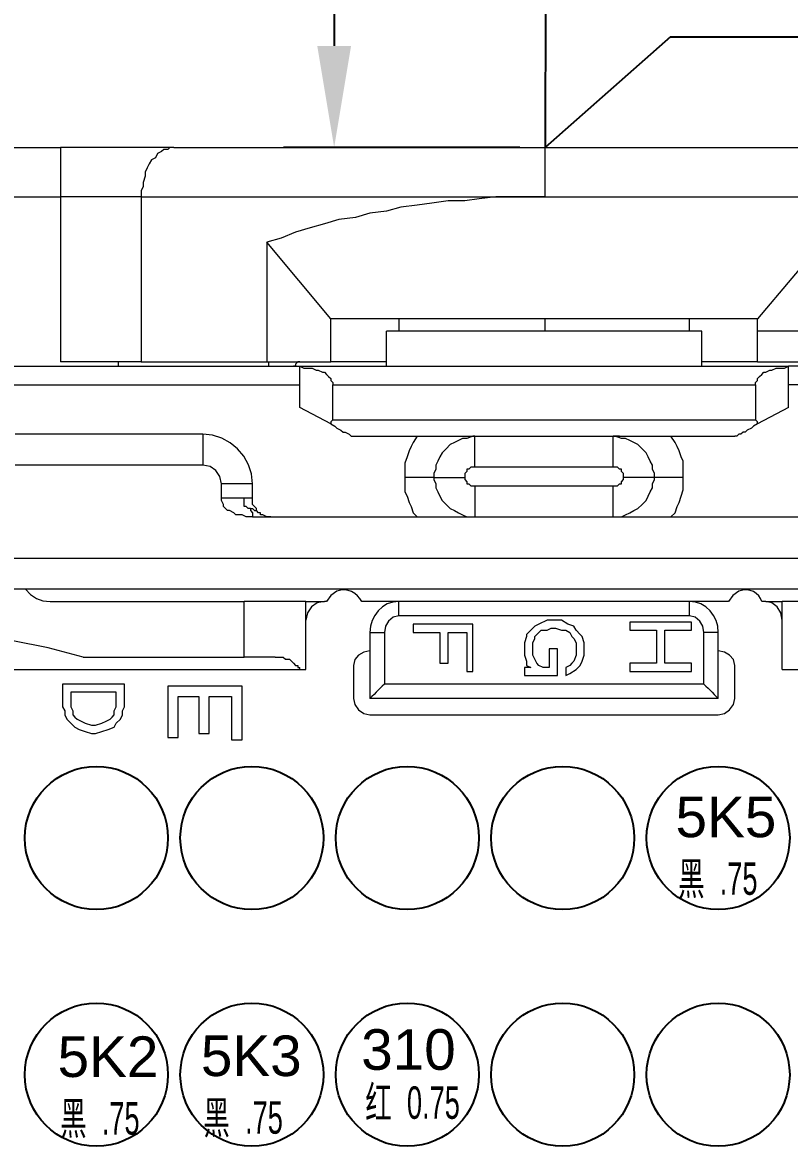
# Model space of a CAD drawing. Header units: millimetres. Extents: x 1762 to 3573, y 2019 to 2959.
# Drawn here: x 2890.48 to 2909.39, y 2476 to 2503.72 of the extents above; entities that cross this region are included whole.
import ezdxf

# ---------------------------------------------------------------- set-up
doc = ezdxf.new("R2010")
doc.units = ezdxf.units.MM
doc.layers.add('AM60', color=3, linetype='Continuous', lineweight=25)
doc.layers.add('AM_6', color=3, linetype='Continuous', lineweight=25)
doc.layers.add('线色线径', color=1, linetype='Continuous')
doc.styles.get("Standard").update_dxf_attribs({"font": 'arial.ttf'})
doc.dimstyles.new('ISO-25', dxfattribs={"dimtxt": 2.5, "dimasz": 2.5, "dimexe": 1.25, "dimexo": 0.625, "dimtad": 1, "dimtxsty": 'Standard', "dimcen": 2.5, "dimadec": 0, "dimazin": 0, "dimtfac": 1, "dimtmove": 0, "dimatfit": 3, "dimfxl": 1, "dimarcsym": 0})

# ---------------------------------------------------------------- blocks, each defined once
blk = doc.blocks.new('*U13')
blk.add_circle((0, 0), 2.117)
blk = doc.blocks.new('*U14')
at = {"layer": 'AM_6', "color": 0, "linetype": 'ByBlock', "lineweight": -2, "transparency": 16777216}
for p in [(0, 21), (4.6, 21), (9.2, 21), (13.8, 21), (18.4, 21), (23, 21), (27.6, 21), (32.2, 21), (36.8, 21), (41.4, 21), (0, 14), (4.6, 14), (9.2, 14), (13.8, 14), (18.4, 14), (23, 14), (27.6, 14), (32.2, 14), (36.8, 14), (41.4, 14), (0, 7), (4.6, 7), (9.2, 7), (13.8, 7), (18.4, 7), (23, 7), (27.6, 7), (32.2, 7), (36.8, 7), (41.4, 7), (0, 0), (4.6, 0), (9.2, 0), (13.8, 0), (18.4, 0), (23, 0), (27.6, 0), (32.2, 0), (36.8, 0), (41.4, 0)]:
    blk.add_blockref('*U13', p, dxfattribs=at)
blk = doc.blocks.new('A$C7FD7605A')
at = {"layer": 'AM_6', "lineweight": 9}
for points in [[(20.932, 62.876), (25.874, 62.876)], [(29.23, 62.876), (28.986, 62.876), (28.804, 62.876), (28.56, 62.876), (28.316, 62.876), (28.072, 62.876), (27.828, 62.876), (27.523, 62.876), (27.28, 62.876), (26.971, 62.876), (26.727, 62.876), (26.422, 62.876), (26.178, 62.876), (25.874, 62.876)], [(29.23, 62.876), (29.596, 62.876), (29.962, 62.876), (30.389, 62.876), (30.815, 62.876), (31.185, 62.876), (31.612, 62.876), (32.038, 62.876), (32.526, 62.876), (32.953, 62.876), (33.379, 62.876), (33.867, 62.876), (34.355, 62.876), (34.785, 62.876), (35.273, 62.876), (35.761, 62.876), (36.248, 62.876), (36.736, 62.876), (37.224, 62.876), (37.711, 62.876), (38.199, 62.876), (38.691, 62.876), (39.178, 62.876), (39.666, 62.876), (40.215, 62.876)], [(40.215, 62.876), (57.912, 62.876)], [(40.215, 61.413), (39.727, 61.413), (39.239, 61.413), (38.751, 61.413), (38.26, 61.352), (37.833, 61.291), (37.346, 61.291), (36.858, 61.231), (36.431, 61.17), (35.944, 61.109), (35.517, 60.987), (35.029, 60.926), (34.599, 60.8), (34.111, 60.739), (33.684, 60.617), (33.257, 60.495), (32.831, 60.373), (32.404, 60.19), (31.977, 60.068)], [(40.215, 61.413), (49.549, 61.413)], [(49.549, 61.413), (46.501, 57.809)], [(33.867, 57.809), (31.977, 60.068)], [(31.977, 60.068), (31.977, 56.529)], [(46.501, 57.809), (33.867, 57.809)], [(33.867, 56.529), (33.867, 57.809)], [(35.883, 57.809), (35.883, 57.443)], [(44.486, 57.443), (44.486, 57.809)], [(46.501, 57.443), (46.501, 57.809)], [(44.851, 57.443), (44.668, 57.443), (44.486, 57.443), (44.303, 57.443), (44.059, 57.443), (43.876, 57.443), (43.632, 57.443), (43.388, 57.443), (43.144, 57.443), (42.84, 57.443), (42.596, 57.443), (42.352, 57.443), (42.043, 57.443), (41.8, 57.443), (41.495, 57.443), (41.19, 57.443), (40.946, 57.443), (40.641, 57.443), (40.336, 57.443), (40.032, 57.443), (39.727, 57.443), (39.483, 57.443), (39.178, 57.443), (38.873, 57.443), (38.569, 57.443), (38.321, 57.443), (38.016, 57.443), (37.772, 57.443), (37.528, 57.443), (37.224, 57.443), (36.98, 57.443), (36.736, 57.443), (36.492, 57.443), (36.309, 57.443), (36.065, 57.443), (35.883, 57.443), (35.7, 57.443), (35.517, 57.443)], [(35.517, 56.407), (35.517, 57.443)], [(44.851, 56.407), (44.851, 57.443)], [(49.061, 57.443), (46.501, 57.443)], [(46.501, 56.529), (46.501, 57.443)], [(21.664, 56.407), (32.953, 56.407)], [(28.255, 56.529), (28.072, 56.529), (27.889, 56.529), (27.706, 56.529), (27.462, 56.529), (27.28, 56.529), (27.032, 56.529), (26.849, 56.529), (26.605, 56.529), (26.361, 56.529), (26.118, 56.529), (25.874, 56.529)], [(27.584, 56.407), (27.584, 56.529)], [(28.255, 56.529), (28.682, 56.529), (29.108, 56.529), (29.596, 56.529), (30.023, 56.529), (30.51, 56.529), (31.002, 56.529), (31.49, 56.529), (31.977, 56.529)], [(31.977, 56.529), (33.867, 56.529)], [(32.038, 56.407), (32.038, 56.468), (32.038, 56.529)], [(32.953, 56.529), (32.892, 56.529), (32.831, 56.468), (32.831, 56.407), (32.77, 56.407)], [(32.953, 56.407), (33.075, 56.346), (33.197, 56.346), (33.318, 56.346), (33.44, 56.285), (33.501, 56.285), (33.623, 56.224), (33.684, 56.224), (33.745, 56.163), (33.806, 56.102), (33.867, 56.041), (33.867, 55.98), (33.928, 55.919), (33.928, 55.858)], [(32.953, 56.407), (47.415, 56.407)], [(32.953, 55.184), (32.953, 56.407)], [(35.517, 56.529), (35.273, 56.529), (35.09, 56.529), (34.907, 56.529), (34.785, 56.529), (34.599, 56.529), (34.477, 56.529), (34.355, 56.529), (34.233, 56.529), (34.172, 56.529), (34.05, 56.529), (33.989, 56.529), (33.928, 56.529), (33.867, 56.529)], [(46.501, 56.529), (46.44, 56.529), (46.379, 56.529), (46.318, 56.529), (46.196, 56.529), (46.135, 56.529), (46.01, 56.529), (45.888, 56.529), (45.766, 56.529), (45.583, 56.529), (45.461, 56.529), (45.278, 56.529), (45.095, 56.529), (44.851, 56.529)], [(46.44, 55.858), (46.44, 55.919), (46.501, 55.98), (46.501, 56.041), (46.562, 56.102), (46.623, 56.163), (46.684, 56.224), (46.745, 56.224), (46.867, 56.285), (46.928, 56.285), (47.05, 56.346), (47.172, 56.346), (47.294, 56.346), (47.415, 56.407)], [(46.501, 56.529), (51.869, 56.529)], [(58.765, 56.407), (47.415, 56.407)], [(47.415, 55.184), (47.415, 56.407)], [(33.928, 54.818), (33.928, 55.858)], [(46.44, 55.858), (46.44, 54.818)], [(33.867, 54.696), (32.953, 55.184)], [(47.415, 55.184), (46.501, 54.696)], [(33.928, 54.818), (33.867, 54.757), (33.867, 54.696)], [(33.867, 54.696), (33.989, 54.635), (34.05, 54.574), (34.172, 54.513), (34.233, 54.453), (34.294, 54.453), (34.416, 54.392), (34.477, 54.331), (34.538, 54.331)], [(46.501, 54.696), (46.379, 54.635), (46.318, 54.574), (46.196, 54.513), (46.135, 54.453), (46.071, 54.453), (46.01, 54.392), (45.949, 54.392), (45.888, 54.331), (45.827, 54.331)], [(46.501, 54.696), (46.501, 54.757), (46.44, 54.818)], [(30.084, 54.392), (24.533, 54.392)], [(31.551, 52.929), (31.52, 53.219), (31.433, 53.491), (31.295, 53.74), (31.114, 53.957), (30.896, 54.138), (30.647, 54.274), (30.374, 54.361), (30.084, 54.392)], [(34.538, 54.331), (45.827, 54.331)], [(38.138, 54.331), (38.077, 54.331), (37.894, 54.27), (37.772, 54.27), (37.65, 54.209), (37.528, 54.148), (37.407, 54.087), (37.285, 53.965), (37.163, 53.843), (37.102, 53.721), (37.041, 53.599), (36.98, 53.477), (36.98, 53.355), (36.919, 53.233), (36.919, 53.172), (36.919, 53.111)], [(43.449, 53.111), (43.449, 53.172), (43.449, 53.233), (43.388, 53.355), (43.388, 53.477), (43.327, 53.599), (43.266, 53.721), (43.205, 53.843), (43.083, 53.965), (42.962, 54.087), (42.84, 54.148), (42.718, 54.209), (42.596, 54.27), (42.474, 54.27), (42.287, 54.331), (42.226, 54.331)], [(42.413, 54.331), (42.352, 54.331), (42.287, 54.331), (42.226, 54.331)], [(31.551, 52.498), (31.551, 52.929)], [(36.919, 53.111), (36.858, 53.111), (36.797, 53.111), (36.736, 53.111), (36.614, 53.111), (36.553, 53.111), (36.431, 53.111), (36.37, 53.111), (36.248, 53.111), (36.126, 53.111), (36.065, 53.111)], [(36.919, 53.111), (36.98, 53.111), (37.041, 53.111), (37.102, 53.111), (37.163, 53.111), (37.224, 53.111), (37.346, 53.111), (37.407, 53.111), (37.528, 53.111), (37.65, 53.111), (37.772, 53.111), (37.833, 53.111)], [(36.919, 53.111), (36.919, 53.05), (36.98, 52.929), (36.98, 52.807), (37.041, 52.685), (37.102, 52.559), (37.163, 52.437), (37.285, 52.315), (37.407, 52.193), (37.528, 52.132), (37.65, 52.071), (37.772, 52.01), (37.894, 51.949), (38.077, 51.949), (38.138, 51.949)], [(42.226, 51.949), (42.287, 51.949), (42.474, 51.949), (42.596, 52.01), (42.718, 52.071), (42.84, 52.132), (42.962, 52.193), (43.083, 52.315), (43.205, 52.437), (43.266, 52.559), (43.327, 52.685), (43.388, 52.807), (43.388, 52.929), (43.449, 53.05), (43.449, 53.111)], [(43.449, 53.111), (43.388, 53.111), (43.327, 53.111), (43.266, 53.111), (43.205, 53.111), (43.144, 53.111), (43.023, 53.111), (42.962, 53.111), (42.84, 53.111), (42.718, 53.111), (42.657, 53.111), (42.535, 53.111)], [(44.303, 53.111), (44.242, 53.111), (44.12, 53.111), (43.998, 53.111), (43.937, 53.111), (43.815, 53.111), (43.754, 53.111), (43.632, 53.111), (43.571, 53.111), (43.51, 53.111), (43.449, 53.111)], [(31.551, 51.949), (31.429, 51.949), (31.368, 51.949), (31.246, 52.01), (31.185, 52.01), (31.063, 52.01), (31.002, 52.071), (30.876, 52.132), (30.815, 52.132), (30.754, 52.193), (30.693, 52.254), (30.693, 52.315), (30.632, 52.437), (30.632, 52.498)], [(31.307, 52.498), (31.185, 52.498), (31.124, 52.498), (31.002, 52.498), (30.937, 52.498), (30.815, 52.498), (30.754, 52.498), (30.632, 52.498)], [(31.551, 52.498), (31.49, 52.498), (31.429, 52.498), (31.368, 52.498), (31.307, 52.498)], [(31.673, 52.132), (31.673, 52.193), (31.612, 52.254), (31.551, 52.315), (31.551, 52.437), (31.551, 52.498)], [(31.551, 51.949), (48.635, 51.949)], [(31.733, 52.071), (31.673, 52.132)], [(31.855, 52.01), (31.794, 52.01), (31.794, 52.071), (31.733, 52.071)], [(32.099, 51.949), (31.977, 51.949), (31.855, 52.01)], [(12.329, 50.73), (67.186, 50.73)], [(68.039, 49.812), (12.329, 49.812)], [(24.837, 49.812), (24.986, 49.652), (25.157, 49.538), (25.352, 49.469), (25.569, 49.446)], [(34.785, 49.446), (34.73, 49.534), (34.66, 49.614), (34.578, 49.683), (34.485, 49.737), (34.383, 49.774), (34.276, 49.791), (34.164, 49.784), (34.05, 49.751), (33.875, 49.621), (33.745, 49.446)], [(46.623, 49.446), (46.589, 49.534), (46.535, 49.614), (46.464, 49.683), (46.379, 49.737), (46.282, 49.774), (46.176, 49.791), (46.064, 49.784), (45.949, 49.751), (45.773, 49.621), (45.644, 49.446)], [(25.569, 49.446), (31.307, 49.446)], [(33.136, 49.446), (33.075, 49.446), (33.014, 49.446), (32.953, 49.446), (32.831, 49.446), (32.77, 49.446), (32.648, 49.446), (32.526, 49.446), (32.404, 49.446), (32.282, 49.446), (32.099, 49.446), (31.977, 49.446), (31.794, 49.446), (31.673, 49.446), (31.49, 49.446), (31.307, 49.446)], [(33.684, 49.446), (33.47, 49.403), (33.296, 49.286), (33.178, 49.112), (33.136, 48.898)], [(33.136, 48.898), (33.136, 49.446)], [(33.136, 49.446), (33.684, 49.446)], [(33.745, 49.446), (33.684, 49.446)], [(35.883, 49.446), (34.785, 49.446)], [(35.883, 49.446), (35.706, 49.427), (35.543, 49.372), (35.398, 49.285), (35.273, 49.172), (35.171, 49.035), (35.094, 48.88), (35.046, 48.711), (35.029, 48.532)], [(44.486, 49.446), (35.883, 49.446)], [(45.339, 48.532), (45.322, 48.711), (45.274, 48.88), (45.198, 49.035), (45.095, 49.172), (44.97, 49.285), (44.825, 49.372), (44.662, 49.427), (44.486, 49.446)], [(45.644, 49.446), (44.486, 49.446)], [(46.745, 49.446), (46.623, 49.446)], [(47.233, 48.898), (47.191, 49.112), (47.08, 49.286), (46.924, 49.403), (46.745, 49.446)], [(46.745, 49.446), (47.233, 49.446)], [(49.061, 49.446), (48.878, 49.446), (48.696, 49.446), (48.574, 49.446), (48.391, 49.446), (48.269, 49.446), (48.086, 49.446), (47.964, 49.446), (47.842, 49.446), (47.72, 49.446), (47.598, 49.446), (47.537, 49.446), (47.415, 49.446), (47.354, 49.446), (47.294, 49.446), (47.233, 49.446)], [(47.233, 48.898), (47.233, 49.446)], [(33.136, 47.435), (33.136, 48.898)], [(47.233, 47.435), (47.233, 48.898)], [(26.544, 47.8), (25.507, 48.08), (24.457, 48.28), (23.396, 48.4), (22.328, 48.44), (21.257, 48.4), (20.187, 48.28), (19.121, 48.08), (18.063, 47.8)], [(35.029, 48.532), (35.029, 46.577)], [(45.339, 46.577), (45.339, 48.532)], [(35.029, 47.983), (34.849, 47.951), (34.692, 47.861), (34.58, 47.726), (34.538, 47.556)], [(45.827, 47.556), (45.785, 47.726), (45.674, 47.861), (45.518, 47.951), (45.339, 47.983)], [(26.544, 47.8), (31.307, 47.8)], [(32.221, 47.8), (32.038, 47.8), (31.855, 47.8), (31.673, 47.8), (31.49, 47.8), (31.307, 47.8)], [(32.221, 47.8), (32.282, 47.8), (32.343, 47.8), (32.404, 47.8), (32.465, 47.8), (32.526, 47.739), (32.587, 47.739), (32.648, 47.739), (32.709, 47.678), (32.77, 47.617), (32.831, 47.556), (32.892, 47.556), (32.892, 47.495), (32.953, 47.495)], [(11.838, 47.435), (33.136, 47.435)], [(32.953, 47.435), (32.953, 47.495)], [(34.538, 47.556), (34.538, 46.577)], [(45.827, 46.577), (45.827, 47.556)], [(47.233, 47.435), (68.527, 47.435)], [(35.456, 47.004), (35.395, 46.943), (35.334, 46.882), (35.273, 46.821), (35.212, 46.76), (35.151, 46.699), (35.09, 46.638), (35.029, 46.577)], [(44.912, 47.004), (44.973, 46.943), (45.034, 46.882), (45.095, 46.821), (45.156, 46.76), (45.217, 46.699), (45.278, 46.638), (45.339, 46.577)], [(34.538, 46.577), (34.58, 46.398), (34.692, 46.242), (34.849, 46.131), (35.029, 46.09)], [(45.339, 46.577), (35.029, 46.577)], [(45.339, 46.09), (45.518, 46.131), (45.674, 46.242), (45.785, 46.398), (45.827, 46.577)], [(35.029, 46.09), (45.339, 46.09)]]:
    blk.add_lwpolyline(points, dxfattribs=at)
at = {"layer": 'AM_6', "lineweight": 5}
for points in [[(25.874, 62.876), (25.874, 62.815), (25.874, 62.755), (25.874, 62.694), (25.874, 62.572), (25.874, 62.511), (25.874, 62.389), (25.874, 62.267), (25.874, 62.145), (25.874, 62.023), (25.874, 61.84), (25.874, 61.718), (25.874, 61.596), (25.874, 61.413)], [(29.23, 62.876), (29.108, 62.876), (29.047, 62.815), (28.926, 62.815), (28.865, 62.755), (28.743, 62.694), (28.682, 62.572), (28.56, 62.511), (28.499, 62.389), (28.438, 62.267), (28.377, 62.145), (28.377, 62.023), (28.316, 61.84), (28.316, 61.718), (28.255, 61.596), (28.255, 61.413)], [(40.215, 61.413), (40.215, 61.596), (40.215, 61.718), (40.215, 61.84), (40.215, 62.023), (40.215, 62.145), (40.215, 62.267), (40.215, 62.389), (40.215, 62.511), (40.215, 62.572), (40.215, 62.694), (40.215, 62.755), (40.215, 62.815), (40.215, 62.876)], [(20.932, 61.413), (25.874, 61.413)], [(28.255, 61.413), (28.072, 61.413), (27.889, 61.413), (27.706, 61.413), (27.462, 61.413), (27.28, 61.413), (27.032, 61.413), (26.849, 61.413), (26.605, 61.413), (26.361, 61.413), (26.118, 61.413), (25.874, 61.413)], [(25.874, 61.413), (25.874, 56.529)], [(28.255, 61.413), (28.682, 61.413), (29.047, 61.413), (29.474, 61.413), (29.901, 61.413), (30.328, 61.413), (30.754, 61.413), (31.246, 61.413), (31.673, 61.413), (32.16, 61.413), (32.587, 61.413), (33.075, 61.413), (33.562, 61.413), (34.05, 61.413), (34.538, 61.413), (35.029, 61.413), (35.578, 61.413), (36.065, 61.413), (36.553, 61.413), (37.102, 61.413), (37.589, 61.413), (38.077, 61.413), (38.63, 61.413), (39.117, 61.413), (39.666, 61.413), (40.215, 61.413)], [(28.255, 61.413), (28.255, 56.529)], [(40.215, 57.443), (40.215, 57.809)], [(21.664, 55.858), (32.953, 55.858)], [(33.928, 55.858), (46.44, 55.858)], [(58.765, 55.858), (47.415, 55.858)], [(33.928, 54.818), (46.44, 54.818)], [(30.084, 54.392), (30.084, 54.331), (30.084, 54.27), (30.084, 54.209), (30.084, 54.148), (30.084, 54.026), (30.084, 53.965), (30.084, 53.843), (30.084, 53.721), (30.084, 53.599), (30.084, 53.477)], [(36.431, 54.331), (36.309, 54.148), (36.248, 54.026), (36.187, 53.904), (36.126, 53.721), (36.065, 53.538), (36.065, 53.294), (36.065, 53.233), (36.065, 53.111)], [(38.138, 53.416), (38.138, 53.477), (38.138, 53.599), (38.138, 53.721), (38.138, 53.782), (38.138, 53.904), (38.138, 54.026), (38.138, 54.087), (38.138, 54.148), (38.138, 54.209), (38.138, 54.27), (38.138, 54.331)], [(42.226, 53.416), (42.226, 53.477), (42.226, 53.599), (42.226, 53.721), (42.226, 53.782), (42.226, 53.904), (42.226, 54.026), (42.226, 54.087), (42.226, 54.148), (42.226, 54.209), (42.226, 54.27), (42.226, 54.331)], [(44.303, 53.111), (44.303, 53.233), (44.303, 53.294), (44.303, 53.416), (44.303, 53.599), (44.242, 53.721), (44.181, 53.904), (44.12, 54.026), (44.059, 54.148), (43.937, 54.331)], [(30.084, 53.477), (24.533, 53.477)], [(30.632, 52.929), (30.59, 53.143), (30.472, 53.317), (30.298, 53.434), (30.084, 53.477)], [(38.138, 53.416), (38.077, 53.416), (38.016, 53.416), (37.955, 53.355), (37.894, 53.355), (37.894, 53.294), (37.833, 53.233), (37.833, 53.172), (37.833, 53.111)], [(42.226, 53.416), (38.138, 53.416)], [(42.535, 53.111), (42.535, 53.172), (42.535, 53.233), (42.474, 53.294), (42.474, 53.355), (42.413, 53.355), (42.352, 53.416), (42.287, 53.416), (42.226, 53.416)], [(31.551, 52.929), (31.49, 52.929), (31.429, 52.929), (31.368, 52.929), (31.307, 52.929), (31.185, 52.929), (31.063, 52.929), (31.002, 52.929), (30.876, 52.929), (30.754, 52.929), (30.632, 52.929)], [(30.632, 52.498), (30.632, 52.929)], [(36.065, 53.111), (36.065, 53.05), (36.065, 52.989), (36.065, 52.807), (36.065, 52.685), (36.126, 52.559), (36.187, 52.376), (36.248, 52.254), (36.309, 52.071), (36.431, 51.949)], [(37.833, 53.111), (37.833, 53.05), (37.894, 52.989), (37.894, 52.929), (37.955, 52.929), (38.016, 52.868), (38.077, 52.868), (38.138, 52.868)], [(42.226, 52.868), (42.287, 52.868), (42.352, 52.868), (42.413, 52.929), (42.474, 52.929), (42.474, 52.989), (42.535, 53.05), (42.535, 53.111)], [(43.937, 51.949), (44.059, 52.071), (44.12, 52.254), (44.181, 52.376), (44.242, 52.559), (44.303, 52.746), (44.303, 52.989), (44.303, 53.05), (44.303, 53.111)], [(38.138, 52.868), (38.138, 52.746), (38.138, 52.685), (38.138, 52.559), (38.138, 52.437), (38.138, 52.376), (38.138, 52.254), (38.138, 52.193), (38.138, 52.132), (38.138, 52.071), (38.138, 52.01), (38.138, 51.949)], [(38.138, 52.868), (42.226, 52.868)], [(42.226, 51.949), (42.226, 52.01), (42.226, 52.071), (42.226, 52.132), (42.226, 52.193), (42.226, 52.254), (42.226, 52.376), (42.226, 52.437), (42.226, 52.559), (42.226, 52.685), (42.226, 52.746), (42.226, 52.868)], [(31.49, 52.193), (31.429, 52.193), (31.368, 52.254), (31.307, 52.254), (31.307, 52.315), (31.307, 52.376), (31.307, 52.437), (31.307, 52.498)], [(31.49, 52.193), (31.49, 52.132), (31.551, 52.071), (31.551, 52.01), (31.551, 51.949)], [(31.49, 52.193), (31.551, 52.193), (31.612, 52.132), (31.673, 52.132)], [(31.307, 47.8), (31.307, 49.446)], [(35.883, 49.019), (35.883, 49.08), (35.883, 49.141), (35.883, 49.263), (35.883, 49.324), (35.883, 49.385), (35.883, 49.446)], [(44.486, 49.019), (44.486, 49.08), (44.486, 49.141), (44.486, 49.263), (44.486, 49.324), (44.486, 49.385), (44.486, 49.446)], [(35.883, 49.019), (35.713, 48.978), (35.578, 48.867), (35.488, 48.711), (35.456, 48.532)], [(44.486, 49.019), (35.883, 49.019)], [(44.912, 48.532), (44.88, 48.711), (44.79, 48.867), (44.655, 48.978), (44.486, 49.019)], [(35.029, 48.532), (35.09, 48.532), (35.151, 48.532), (35.212, 48.532), (35.273, 48.532), (35.395, 48.532), (35.456, 48.532)], [(35.456, 48.532), (35.456, 47.004)], [(45.339, 48.532), (45.278, 48.532), (45.217, 48.532), (45.156, 48.532), (45.095, 48.532), (44.973, 48.532), (44.912, 48.532)], [(44.912, 47.004), (44.912, 48.532)], [(44.912, 47.004), (35.456, 47.004)]]:
    blk.add_lwpolyline(points, dxfattribs=at)
at = {"layer": '线色线径', "lineweight": 9}
for points in [[(36.309, 48.776), (36.309, 48.532)], [(38.077, 48.776), (36.309, 48.776)], [(38.077, 47.374), (38.077, 48.776)], [(39.788, 48.593), (39.666, 48.471)], [(39.91, 48.715), (39.788, 48.593)], [(40.032, 48.776), (39.91, 48.715)], [(40.275, 48.898), (40.032, 48.776)], [(40.032, 48.532), (40.093, 48.593)], [(40.093, 48.593), (40.275, 48.593)], [(40.397, 48.898), (40.275, 48.898)], [(40.275, 48.593), (40.397, 48.654)], [(40.519, 48.898), (40.397, 48.898)], [(40.397, 48.654), (40.519, 48.654)], [(40.702, 48.898), (40.519, 48.898)], [(40.519, 48.654), (40.702, 48.593)], [(40.885, 48.776), (40.702, 48.898)], [(40.702, 48.593), (40.824, 48.593)], [(40.824, 48.593), (40.946, 48.532)], [(41.068, 48.715), (40.885, 48.776)], [(41.129, 48.593), (41.068, 48.715)], [(41.251, 48.471), (41.129, 48.593)], [(42.718, 48.837), (42.718, 48.593)], [(44.547, 48.837), (42.718, 48.837)], [(42.718, 48.593), (43.51, 48.593)], [(43.51, 48.593), (43.51, 47.617)], [(43.754, 48.593), (44.547, 48.593)], [(43.754, 47.617), (43.754, 48.593)], [(44.547, 48.593), (44.547, 48.837)], [(36.309, 48.532), (37.102, 48.532)], [(37.102, 48.532), (37.102, 47.617)], [(37.346, 48.532), (37.894, 48.532)], [(37.346, 47.617), (37.346, 48.532)], [(37.894, 48.532), (37.894, 47.374)], [(39.666, 48.41), (39.605, 48.227)], [(39.666, 48.471), (39.666, 48.41)], [(39.849, 48.227), (39.91, 48.349)], [(39.91, 48.41), (40.032, 48.532)], [(39.91, 48.349), (39.91, 48.41)], [(40.946, 48.532), (41.007, 48.41)], [(41.007, 48.41), (41.068, 48.349)], [(41.068, 48.349), (41.129, 48.227)], [(41.312, 48.41), (41.251, 48.471)], [(41.373, 48.227), (41.312, 48.41)], [(39.605, 48.227), (39.605, 48.105)], [(39.605, 48.105), (39.605, 47.983)], [(39.605, 47.983), (39.605, 47.861)], [(39.849, 48.105), (39.849, 48.227)], [(39.849, 47.983), (39.849, 48.105)], [(39.849, 47.861), (39.849, 47.983)], [(40.336, 48.044), (40.336, 47.495)], [(40.58, 48.044), (40.336, 48.044)], [(40.58, 47.252), (40.58, 48.044)], [(41.129, 48.227), (41.129, 48.105)], [(41.129, 48.105), (41.129, 47.983)], [(41.129, 47.983), (41.129, 47.861)], [(41.373, 48.105), (41.373, 48.227)], [(41.373, 47.983), (41.373, 48.105)], [(41.373, 47.861), (41.373, 47.983)], [(37.102, 47.617), (37.346, 47.617)], [(39.605, 47.861), (39.666, 47.678)], [(39.666, 47.678), (39.666, 47.556)], [(39.91, 47.739), (39.849, 47.861)], [(39.971, 47.617), (39.91, 47.739)], [(40.032, 47.556), (39.971, 47.617)], [(41.007, 47.617), (40.946, 47.556)], [(41.068, 47.678), (41.007, 47.617)], [(41.129, 47.861), (41.068, 47.678)], [(41.251, 47.556), (41.312, 47.678)], [(41.312, 47.678), (41.373, 47.861)], [(42.718, 47.617), (42.718, 47.374)], [(43.51, 47.617), (42.718, 47.617)], [(44.547, 47.617), (43.754, 47.617)], [(44.547, 47.374), (44.547, 47.617)], [(37.894, 47.374), (38.077, 47.374)], [(39.605, 47.495), (39.605, 47.252)], [(39.788, 47.495), (39.605, 47.495)], [(39.605, 47.252), (40.58, 47.252)], [(39.666, 47.556), (39.788, 47.495)], [(40.154, 47.495), (40.032, 47.556)], [(40.336, 47.495), (40.154, 47.495)], [(40.946, 47.556), (40.824, 47.495)], [(40.824, 47.495), (40.824, 47.252)], [(40.824, 47.252), (40.946, 47.313)], [(40.946, 47.313), (41.129, 47.435)], [(41.129, 47.435), (41.251, 47.556)], [(42.718, 47.374), (44.547, 47.374)], [(25.935, 47.004), (25.935, 46.333)], [(27.767, 47.004), (25.935, 47.004)], [(27.767, 46.333), (27.767, 47.004)], [(29.047, 46.943), (29.047, 45.419)], [(31.246, 46.943), (29.047, 46.943)], [(31.246, 45.358), (31.246, 46.943)], [(26.178, 46.76), (26.178, 46.333)], [(27.523, 46.76), (26.178, 46.76)], [(27.523, 46.333), (27.523, 46.76)], [(29.352, 45.419), (29.352, 46.638)], [(29.352, 46.638), (29.962, 46.638)], [(29.962, 46.638), (29.962, 45.541)], [(30.267, 46.638), (30.937, 46.638)], [(30.267, 45.541), (30.267, 46.638)], [(30.937, 46.638), (30.937, 45.358)], [(25.935, 46.333), (25.996, 46.212)], [(26.178, 46.333), (26.239, 46.212)], [(27.462, 46.212), (27.523, 46.333)], [(27.706, 46.212), (27.767, 46.333)], [(25.996, 46.212), (25.996, 46.09)], [(25.996, 46.09), (26.057, 45.968)], [(26.057, 45.968), (26.178, 45.846)], [(26.239, 46.212), (26.239, 46.09)], [(26.239, 46.09), (26.3, 46.029)], [(26.3, 46.029), (26.361, 45.968)], [(26.361, 45.968), (26.483, 45.907)], [(27.219, 45.907), (27.341, 45.968)], [(27.341, 45.968), (27.402, 46.029)], [(27.402, 46.029), (27.462, 46.09)], [(27.462, 46.09), (27.462, 46.212)], [(27.523, 45.846), (27.645, 45.968)], [(27.645, 45.968), (27.706, 46.09)], [(27.706, 46.09), (27.706, 46.212)], [(26.178, 45.846), (26.3, 45.724)], [(26.3, 45.724), (26.422, 45.663)], [(26.422, 45.663), (26.605, 45.602)], [(26.483, 45.907), (26.605, 45.846)], [(26.605, 45.846), (26.788, 45.785)], [(26.605, 45.602), (26.788, 45.541)], [(26.788, 45.785), (26.91, 45.785)], [(26.91, 45.785), (27.093, 45.846)], [(26.91, 45.541), (27.093, 45.602)], [(27.093, 45.846), (27.219, 45.907)], [(27.093, 45.602), (27.28, 45.663)], [(27.28, 45.663), (27.462, 45.724)], [(27.462, 45.724), (27.523, 45.846)], [(26.788, 45.541), (26.91, 45.541)], [(29.047, 45.419), (29.352, 45.419)], [(29.962, 45.541), (30.267, 45.541)], [(30.937, 45.358), (31.246, 45.358)]]:
    blk.add_lwpolyline(points, dxfattribs=at)
at = {"layer": 'AM_6'}
blk.add_blockref('*U14', (13.134, 21.451), dxfattribs=at)
blk = doc.blocks.new('*D198')
at = {"color": 0, "lineweight": -2, "transparency": 16777216}
for p, q in [((2902.829, 2547.765), (2896.918, 2547.765)), ((2898.168, 2545.265), (2898.168, 2503.143)), ((2902.745, 2500.643), (2896.918, 2500.643))]:
    blk.add_line(p, q, dxfattribs=at)
at = {"color": 0, "transparency": 16777216}
for points in [[(2897.752, 2545.265), (2898.585, 2545.265), (2898.168, 2547.765)], [(2897.752, 2503.143), (2898.585, 2503.143), (2898.168, 2500.643)]]:
    blk.add_solid(points, dxfattribs=at)
at = {"layer": 'Defpoints', "color": 0, "transparency": 16777216}
for p in [(2903.454, 2547.765), (2898.168, 2500.643), (2903.37, 2500.643)]:
    blk.add_point(p, dxfattribs=at)
at = {"color": 3, "transparency": 16777216, "insert": (2896.267, 2524.204), "char_height": 2.5, "attachment_point": 5, "rotation": 90}
blk.add_mtext('500', dxfattribs=at)

msp = doc.modelspace()

# ---------------------------------------------------------------- linework, layer by layer
msp.add_line((2903.573, 2615.36), (2903.37, 2500.643))
at = {"color": 1}
for q in [(2903.37, 2500.643), (2922.316, 2503.369)]:
    msp.add_line((2906.459, 2503.369), q, dxfattribs=at)

# ---------------------------------------------------------------- block references
at = {"xscale": 0.833, "yscale": 0.833, "zscale": 0.833}
msp.add_blockref('A$C7FD7605A', (2869.871, 2448.267), dxfattribs=at)

# ---------------------------------------------------------------- texts
at = {"layer": 'AM60', "lineweight": 5}
for s, p in [('5K5', (2906.584, 2483.648)), ('310', (2898.835, 2477.918)), ('5K2', (2891.35, 2477.741)), ('5K3', (2894.882, 2477.763))]:
    msp.add_text(s, height=1, dxfattribs=at).set_placement(p)
at = {"layer": '线色线径', "lineweight": 5, "width": 0.6}
for s, p in [('黑  .75', (2906.646, 2482.229)), ('红  0.75', (2898.935, 2476.71)), ('黑  .75', (2891.412, 2476.322)), ('黑  .75', (2894.944, 2476.343))]:
    msp.add_text(s, height=0.8, dxfattribs=at).set_placement(p)

# ---------------------------------------------------------------- dimensions: what is measured, and where the dimension line sits
at = {"color": 1}
dim = msp.add_linear_dim(base=(2898.168, 2500.643), p1=(2903.454, 2547.765), p2=(2903.37, 2500.643), angle=90, text='500', dimstyle='ISO-25', override={"dimclrt": 3}, dxfattribs=at)
dim.commit()
dim.dimension.update_dxf_attribs({"geometry": '*D198', "text_midpoint": (2896.267, 2524.204)})

doc.saveas('drawing.dxf')
